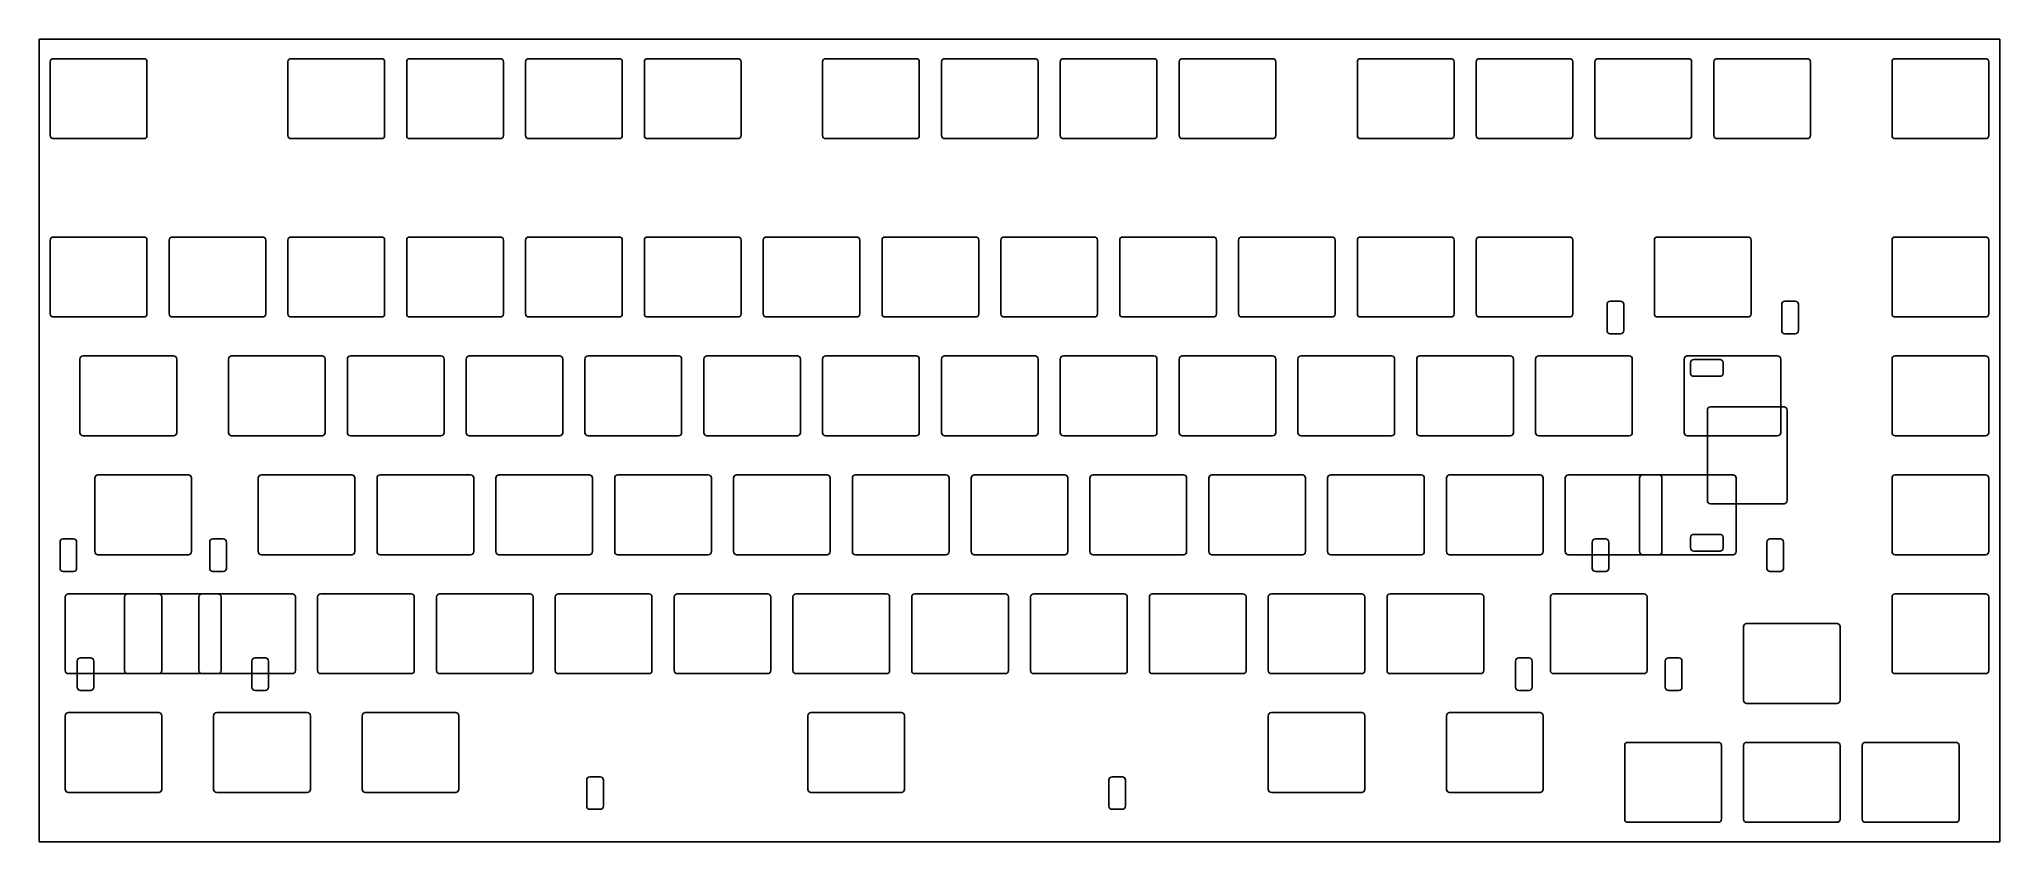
# Model space of a CAD drawing. Header units: millimetres. Extents: x 0 to 314, y -129 to 0.
import ezdxf

# ---------------------------------------------------------------- set-up
doc = ezdxf.new("R2010")
doc.units = ezdxf.units.MM

msp = doc.modelspace()

# ---------------------------------------------------------------- linework, layer by layer
for p, q in [((0, 0), (314.325, 0)), ((0, 0), (0, -128.5875)), ((314.325, 0), (314.325, -128.5875)), ((2.275, -3.125), (16.775, -3.125)), ((40.375, -3.125), (54.875, -3.125)), ((59.425, -3.125), (73.925, -3.125)), ((78.475, -3.125), (92.975, -3.125)), ((97.525, -3.125), (112.025, -3.125)), ((126.1, -3.125), (140.6, -3.125)), ((145.15, -3.125), (159.65, -3.125)), ((164.2, -3.125), (178.7, -3.125)), ((183.25, -3.125), (197.75, -3.125)), ((211.825, -3.125), (226.325, -3.125)), ((230.875, -3.125), (245.375, -3.125)), ((249.925, -3.125), (264.425, -3.125)), ((268.975, -3.125), (283.475, -3.125)), ((297.55, -3.125), (312.05, -3.125)), ((1.775, -3.625), (1.775, -15.425)), ((17.275, -3.625), (17.275, -15.425)), ((39.875, -3.625), (39.875, -15.425)), ((55.375, -3.625), (55.375, -15.425)), ((58.925, -3.625), (58.925, -15.425)), ((74.425, -3.625), (74.425, -15.425)), ((77.975, -3.625), (77.975, -15.425)), ((93.475, -3.625), (93.475, -15.425)), ((97.025, -3.625), (97.025, -15.425)), ((112.525, -3.625), (112.525, -15.425)), ((125.6, -3.625), (125.6, -15.425)), ((141.1, -3.625), (141.1, -15.425)), ((144.65, -3.625), (144.65, -15.425)), ((160.15, -3.625), (160.15, -15.425)), ((163.7, -3.625), (163.7, -15.425)), ((179.2, -3.625), (179.2, -15.425)), ((182.75, -3.625), (182.75, -15.425)), ((198.25, -3.625), (198.25, -15.425)), ((211.325, -3.625), (211.325, -15.425)), ((226.825, -3.625), (226.825, -15.425)), ((230.375, -3.625), (230.375, -15.425)), ((245.875, -3.625), (245.875, -15.425)), ((249.425, -3.625), (249.425, -15.425)), ((264.925, -3.625), (264.925, -15.425)), ((268.475, -3.625), (268.475, -15.425)), ((283.975, -3.625), (283.975, -15.425)), ((297.05, -3.625), (297.05, -15.425)), ((312.55, -3.625), (312.55, -15.425)), ((2.275, -15.925), (16.775, -15.925)), ((40.375, -15.925), (54.875, -15.925)), ((59.425, -15.925), (73.925, -15.925)), ((78.475, -15.925), (92.975, -15.925)), ((97.525, -15.925), (112.025, -15.925)), ((126.1, -15.925), (140.6, -15.925)), ((145.15, -15.925), (159.65, -15.925)), ((164.2, -15.925), (178.7, -15.925)), ((183.25, -15.925), (197.75, -15.925)), ((211.825, -15.925), (226.325, -15.925)), ((230.875, -15.925), (245.375, -15.925)), ((249.925, -15.925), (264.425, -15.925)), ((268.975, -15.925), (283.475, -15.925)), ((297.55, -15.925), (312.05, -15.925)), ((1.775, -32.2), (1.775, -44)), ((2.275, -31.7), (16.775, -31.7)), ((17.275, -32.2), (17.275, -44)), ((20.825, -32.2), (20.825, -44)), ((21.325, -31.7), (35.825, -31.7)), ((36.325, -32.2), (36.325, -44)), ((39.875, -32.2), (39.875, -44)), ((40.375, -31.7), (54.875, -31.7)), ((55.375, -32.2), (55.375, -44)), ((58.925, -32.2), (58.925, -44)), ((59.425, -31.7), (73.925, -31.7)), ((74.425, -32.2), (74.425, -44)), ((77.975, -32.2), (77.975, -44)), ((78.475, -31.7), (92.975, -31.7)), ((93.475, -32.2), (93.475, -44)), ((97.025, -32.2), (97.025, -44)), ((97.525, -31.7), (112.025, -31.7)), ((112.525, -32.2), (112.525, -44)), ((116.075, -32.2), (116.075, -44)), ((116.575, -31.7), (131.075, -31.7)), ((131.575, -32.2), (131.575, -44)), ((135.125, -32.2), (135.125, -44)), ((135.625, -31.7), (150.125, -31.7)), ((150.625, -32.2), (150.625, -44)), ((154.175, -32.2), (154.175, -44)), ((154.675, -31.7), (169.175, -31.7)), ((169.675, -32.2), (169.675, -44)), ((173.225, -32.2), (173.225, -44)), ((173.725, -31.7), (188.225, -31.7)), ((188.725, -32.2), (188.725, -44)), ((192.275, -32.2), (192.275, -44)), ((192.775, -31.7), (207.275, -31.7)), ((207.775, -32.2), (207.775, -44)), ((211.325, -32.2), (211.325, -44)), ((211.825, -31.7), (226.325, -31.7)), ((226.825, -32.2), (226.825, -44)), ((230.375, -32.2), (230.375, -44)), ((230.875, -31.7), (245.375, -31.7)), ((245.875, -32.2), (245.875, -44)), ((258.95, -32.2), (258.95, -44)), ((259.45, -31.7), (273.95, -31.7)), ((274.45, -32.2), (274.45, -44)), ((297.05, -32.2), (297.05, -44)), ((297.55, -31.7), (312.05, -31.7)), ((312.55, -32.2), (312.55, -44)), ((251.365, -42.475), (251.365, -46.685)), ((251.865, -41.975), (253.535, -41.975)), ((254.035, -42.475), (254.035, -46.685)), ((279.365, -42.475), (279.365, -46.685)), ((279.865, -41.975), (281.535, -41.975)), ((282.035, -42.475), (282.035, -46.685)), ((2.275, -44.5), (16.775, -44.5)), ((21.325, -44.5), (35.825, -44.5)), ((40.375, -44.5), (54.875, -44.5)), ((59.425, -44.5), (73.925, -44.5)), ((78.475, -44.5), (92.975, -44.5)), ((97.525, -44.5), (112.025, -44.5)), ((116.575, -44.5), (131.075, -44.5)), ((135.625, -44.5), (150.125, -44.5)), ((154.675, -44.5), (169.175, -44.5)), ((173.725, -44.5), (188.225, -44.5)), ((192.775, -44.5), (207.275, -44.5)), ((211.825, -44.5), (226.325, -44.5)), ((230.875, -44.5), (245.375, -44.5)), ((259.45, -44.5), (273.95, -44.5)), ((297.55, -44.5), (312.05, -44.5)), ((251.865, -47.185), (253.535, -47.185)), ((279.865, -47.185), (281.535, -47.185)), ((6.5375, -51.25), (6.5375, -63.05)), ((7.0375, -50.75), (21.5375, -50.75)), ((22.0375, -51.25), (22.0375, -63.05)), ((30.35, -51.25), (30.35, -63.05)), ((30.85, -50.75), (45.35, -50.75)), ((45.85, -51.25), (45.85, -63.05)), ((49.4, -51.25), (49.4, -63.05)), ((49.9, -50.75), (64.4, -50.75)), ((64.9, -51.25), (64.9, -63.05)), ((68.45, -51.25), (68.45, -63.05)), ((68.95, -50.75), (83.45, -50.75)), ((83.95, -51.25), (83.95, -63.05)), ((87.5, -51.25), (87.5, -63.05)), ((88, -50.75), (102.5, -50.75)), ((103, -51.25), (103, -63.05)), ((106.55, -51.25), (106.55, -63.05)), ((107.05, -50.75), (121.55, -50.75)), ((122.05, -51.25), (122.05, -63.05)), ((125.6, -51.25), (125.6, -63.05)), ((126.1, -50.75), (140.6, -50.75)), ((141.1, -51.25), (141.1, -63.05)), ((144.65, -51.25), (144.65, -63.05)), ((145.15, -50.75), (159.65, -50.75)), ((160.15, -51.25), (160.15, -63.05)), ((163.7, -51.25), (163.7, -63.05)), ((164.2, -50.75), (178.7, -50.75)), ((179.2, -51.25), (179.2, -63.05)), ((182.75, -51.25), (182.75, -63.05)), ((183.25, -50.75), (197.75, -50.75)), ((198.25, -51.25), (198.25, -63.05)), ((201.8, -51.25), (201.8, -63.05)), ((202.3, -50.75), (216.8, -50.75)), ((217.3, -51.25), (217.3, -63.05)), ((220.85, -51.25), (220.85, -63.05)), ((221.35, -50.75), (235.85, -50.75)), ((236.35, -51.25), (236.35, -63.05)), ((239.9, -51.25), (239.9, -63.05)), ((240.4, -50.75), (254.9, -50.75)), ((255.4, -51.25), (255.4, -63.05)), ((263.7125, -51.25), (263.7125, -63.05)), ((264.2125, -50.75), (278.7125, -50.75)), ((264.75875, -51.84), (264.75875, -53.51)), ((269.46875, -51.34), (265.25875, -51.34)), ((269.96875, -51.84), (269.96875, -53.51)), ((279.2125, -51.25), (279.2125, -63.05)), ((297.05, -51.25), (297.05, -63.05)), ((297.55, -50.75), (312.05, -50.75)), ((312.55, -51.25), (312.55, -63.05)), ((269.46875, -54.01), (265.25875, -54.01)), ((267.44375, -59.425), (267.44375, -73.925)), ((279.74375, -58.925), (267.94375, -58.925)), ((280.24375, -59.425), (280.24375, -73.925)), ((7.0375, -63.55), (21.5375, -63.55)), ((30.85, -63.55), (45.35, -63.55)), ((49.9, -63.55), (64.4, -63.55)), ((68.95, -63.55), (83.45, -63.55)), ((88, -63.55), (102.5, -63.55)), ((107.05, -63.55), (121.55, -63.55)), ((126.1, -63.55), (140.6, -63.55)), ((145.15, -63.55), (159.65, -63.55)), ((164.2, -63.55), (178.7, -63.55)), ((183.25, -63.55), (197.75, -63.55)), ((202.3, -63.55), (216.8, -63.55)), ((221.35, -63.55), (235.85, -63.55)), ((240.4, -63.55), (254.9, -63.55)), ((264.2125, -63.55), (278.7125, -63.55)), ((297.55, -63.55), (312.05, -63.55)), ((8.91875, -70.3), (8.91875, -82.1)), ((9.41875, -69.8), (23.91875, -69.8)), ((24.41875, -70.3), (24.41875, -82.1)), ((35.1125, -70.3), (35.1125, -82.1)), ((35.6125, -69.8), (50.1125, -69.8)), ((50.6125, -70.3), (50.6125, -82.1)), ((54.1625, -70.3), (54.1625, -82.1)), ((54.6625, -69.8), (69.1625, -69.8)), ((69.6625, -70.3), (69.6625, -82.1)), ((73.2125, -70.3), (73.2125, -82.1)), ((73.7125, -69.8), (88.2125, -69.8)), ((88.7125, -70.3), (88.7125, -82.1)), ((92.2625, -70.3), (92.2625, -82.1)), ((92.7625, -69.8), (107.2625, -69.8)), ((107.7625, -70.3), (107.7625, -82.1)), ((111.3125, -70.3), (111.3125, -82.1)), ((111.8125, -69.8), (126.3125, -69.8)), ((126.8125, -70.3), (126.8125, -82.1)), ((130.3625, -70.3), (130.3625, -82.1)), ((130.8625, -69.8), (145.3625, -69.8)), ((145.8625, -70.3), (145.8625, -82.1)), ((149.4125, -70.3), (149.4125, -82.1)), ((149.9125, -69.8), (164.4125, -69.8)), ((164.9125, -70.3), (164.9125, -82.1)), ((168.4625, -70.3), (168.4625, -82.1)), ((168.9625, -69.8), (183.4625, -69.8)), ((183.9625, -70.3), (183.9625, -82.1)), ((187.5125, -70.3), (187.5125, -82.1)), ((188.0125, -69.8), (202.5125, -69.8)), ((203.0125, -70.3), (203.0125, -82.1)), ((206.5625, -70.3), (206.5625, -82.1)), ((207.0625, -69.8), (221.5625, -69.8)), ((222.0625, -70.3), (222.0625, -82.1)), ((225.6125, -70.3), (225.6125, -82.1)), ((226.1125, -69.8), (240.6125, -69.8)), ((241.1125, -70.3), (241.1125, -82.1)), ((244.6625, -70.3), (244.6625, -82.1)), ((245.1625, -69.8), (259.6625, -69.8)), ((256.56875, -70.3), (256.56875, -82.1)), ((257.06875, -69.8), (271.56875, -69.8)), ((260.1625, -70.3), (260.1625, -82.1)), ((272.06875, -70.3), (272.06875, -82.1)), ((297.05, -70.3), (297.05, -82.1)), ((297.55, -69.8), (312.05, -69.8)), ((312.55, -70.3), (312.55, -82.1)), ((279.74375, -74.425), (267.94375, -74.425)), ((3.33375, -80.575), (3.33375, -84.785)), ((3.83375, -80.075), (5.50375, -80.075)), ((6.00375, -80.575), (6.00375, -84.785)), ((27.33375, -80.575), (27.33375, -84.785)), ((27.83375, -80.075), (29.50375, -80.075)), ((30.00375, -80.575), (30.00375, -84.785)), ((248.98375, -80.575), (248.98375, -84.785)), ((249.48375, -80.075), (251.15375, -80.075)), ((251.65375, -80.575), (251.65375, -84.785)), ((264.75875, -79.84), (264.75875, -81.51)), ((269.46875, -79.34), (265.25875, -79.34)), ((269.96875, -79.84), (269.96875, -81.51)), ((276.98375, -80.575), (276.98375, -84.785)), ((277.48375, -80.075), (279.15375, -80.075)), ((279.65375, -80.575), (279.65375, -84.785)), ((9.41875, -82.6), (23.91875, -82.6)), ((35.6125, -82.6), (50.1125, -82.6)), ((54.6625, -82.6), (69.1625, -82.6)), ((73.7125, -82.6), (88.2125, -82.6)), ((92.7625, -82.6), (107.2625, -82.6)), ((111.8125, -82.6), (126.3125, -82.6)), ((130.8625, -82.6), (145.3625, -82.6)), ((149.9125, -82.6), (164.4125, -82.6)), ((168.9625, -82.6), (183.4625, -82.6)), ((188.0125, -82.6), (202.5125, -82.6)), ((207.0625, -82.6), (221.5625, -82.6)), ((226.1125, -82.6), (240.6125, -82.6)), ((245.1625, -82.6), (259.6625, -82.6)), ((257.06875, -82.6), (271.56875, -82.6)), ((269.46875, -82.01), (265.25875, -82.01)), ((297.55, -82.6), (312.05, -82.6)), ((3.83375, -85.285), (5.50375, -85.285)), ((27.83375, -85.285), (29.50375, -85.285)), ((249.48375, -85.285), (251.15375, -85.285)), ((277.48375, -85.285), (279.15375, -85.285)), ((4.15625, -89.35), (4.15625, -101.15)), ((4.65625, -88.85), (19.15625, -88.85)), ((13.68125, -89.35), (13.68125, -101.15)), ((14.18125, -88.85), (28.68125, -88.85)), ((19.65625, -89.35), (19.65625, -101.15)), ((25.5875, -89.35), (25.5875, -101.15)), ((26.0875, -88.85), (40.5875, -88.85)), ((29.18125, -89.35), (29.18125, -101.15)), ((41.0875, -89.35), (41.0875, -101.15)), ((44.6375, -89.35), (44.6375, -101.15)), ((45.1375, -88.85), (59.6375, -88.85)), ((60.1375, -89.35), (60.1375, -101.15)), ((63.6875, -89.35), (63.6875, -101.15)), ((64.1875, -88.85), (78.6875, -88.85)), ((79.1875, -89.35), (79.1875, -101.15)), ((82.7375, -89.35), (82.7375, -101.15)), ((83.2375, -88.85), (97.7375, -88.85)), ((98.2375, -89.35), (98.2375, -101.15)), ((101.7875, -89.35), (101.7875, -101.15)), ((102.2875, -88.85), (116.7875, -88.85)), ((117.2875, -89.35), (117.2875, -101.15)), ((120.8375, -89.35), (120.8375, -101.15)), ((121.3375, -88.85), (135.8375, -88.85)), ((136.3375, -89.35), (136.3375, -101.15)), ((139.8875, -89.35), (139.8875, -101.15)), ((140.3875, -88.85), (154.8875, -88.85)), ((155.3875, -89.35), (155.3875, -101.15)), ((158.9375, -89.35), (158.9375, -101.15)), ((159.4375, -88.85), (173.9375, -88.85)), ((174.4375, -89.35), (174.4375, -101.15)), ((177.9875, -89.35), (177.9875, -101.15)), ((178.4875, -88.85), (192.9875, -88.85)), ((193.4875, -89.35), (193.4875, -101.15)), ((197.0375, -89.35), (197.0375, -101.15)), ((197.5375, -88.85), (212.0375, -88.85)), ((212.5375, -89.35), (212.5375, -101.15)), ((216.0875, -89.35), (216.0875, -101.15)), ((216.5875, -88.85), (231.0875, -88.85)), ((231.5875, -89.35), (231.5875, -101.15)), ((242.28125, -89.35), (242.28125, -101.15)), ((242.78125, -88.85), (257.28125, -88.85)), ((257.78125, -89.35), (257.78125, -101.15)), ((297.05, -89.35), (297.05, -101.15)), ((297.55, -88.85), (312.05, -88.85)), ((312.55, -89.35), (312.55, -101.15)), ((273.2375, -94.1125), (273.2375, -105.9125)), ((273.7375, -93.6125), (288.2375, -93.6125)), ((288.7375, -94.1125), (288.7375, -105.9125)), ((6.09625, -99.625), (6.09625, -103.835)), ((6.59625, -99.125), (8.26625, -99.125)), ((8.76625, -99.625), (8.76625, -103.835)), ((34.09625, -99.625), (34.09625, -103.835)), ((34.59625, -99.125), (36.26625, -99.125)), ((36.76625, -99.625), (36.76625, -103.835)), ((236.69625, -99.625), (236.69625, -103.835)), ((237.19625, -99.125), (238.86625, -99.125)), ((239.36625, -99.625), (239.36625, -103.835)), ((260.69625, -99.625), (260.69625, -103.835)), ((261.19625, -99.125), (262.86625, -99.125)), ((263.36625, -99.625), (263.36625, -103.835)), ((4.65625, -101.65), (19.15625, -101.65)), ((14.18125, -101.65), (28.68125, -101.65)), ((26.0875, -101.65), (40.5875, -101.65)), ((45.1375, -101.65), (59.6375, -101.65)), ((64.1875, -101.65), (78.6875, -101.65)), ((83.2375, -101.65), (97.7375, -101.65)), ((102.2875, -101.65), (116.7875, -101.65)), ((121.3375, -101.65), (135.8375, -101.65)), ((140.3875, -101.65), (154.8875, -101.65)), ((159.4375, -101.65), (173.9375, -101.65)), ((178.4875, -101.65), (192.9875, -101.65)), ((197.5375, -101.65), (212.0375, -101.65)), ((216.5875, -101.65), (231.0875, -101.65)), ((242.78125, -101.65), (257.28125, -101.65)), ((297.55, -101.65), (312.05, -101.65)), ((6.59625, -104.335), (8.26625, -104.335)), ((34.59625, -104.335), (36.26625, -104.335)), ((237.19625, -104.335), (238.86625, -104.335)), ((261.19625, -104.335), (262.86625, -104.335)), ((273.7375, -106.4125), (288.2375, -106.4125)), ((4.15625, -108.4), (4.15625, -120.2)), ((4.65625, -107.9), (19.15625, -107.9)), ((19.65625, -108.4), (19.65625, -120.2)), ((27.96875, -108.4), (27.96875, -120.2)), ((28.46875, -107.9), (42.96875, -107.9)), ((43.46875, -108.4), (43.46875, -120.2)), ((51.78125, -108.4), (51.78125, -120.2)), ((52.28125, -107.9), (66.78125, -107.9)), ((67.28125, -108.4), (67.28125, -120.2)), ((123.21875, -108.4), (123.21875, -120.2)), ((123.71875, -107.9), (138.21875, -107.9)), ((138.71875, -108.4), (138.71875, -120.2)), ((197.0375, -108.4), (197.0375, -120.2)), ((197.5375, -107.9), (212.0375, -107.9)), ((212.5375, -108.4), (212.5375, -120.2)), ((225.6125, -108.4), (225.6125, -120.2)), ((226.1125, -107.9), (240.6125, -107.9)), ((241.1125, -108.4), (241.1125, -120.2)), ((254.6875, -112.6625), (269.1875, -112.6625)), ((273.7375, -112.6625), (288.2375, -112.6625)), ((292.7875, -112.6625), (307.2875, -112.6625)), ((254.1875, -113.1625), (254.1875, -124.9625)), ((269.6875, -113.1625), (269.6875, -124.9625)), ((273.2375, -113.1625), (273.2375, -124.9625)), ((288.7375, -113.1625), (288.7375, -124.9625)), ((292.2875, -113.1625), (292.2875, -124.9625)), ((307.7875, -113.1625), (307.7875, -124.9625)), ((87.77375, -118.675), (87.77375, -122.885)), ((88.27375, -118.175), (89.94375, -118.175)), ((90.44375, -118.675), (90.44375, -122.885)), ((171.49375, -118.675), (171.49375, -122.885)), ((171.99375, -118.175), (173.66375, -118.175)), ((174.16375, -118.675), (174.16375, -122.885)), ((4.65625, -120.7), (19.15625, -120.7)), ((28.46875, -120.7), (42.96875, -120.7)), ((52.28125, -120.7), (66.78125, -120.7)), ((123.71875, -120.7), (138.21875, -120.7)), ((197.5375, -120.7), (212.0375, -120.7)), ((226.1125, -120.7), (240.6125, -120.7)), ((88.27375, -123.385), (89.94375, -123.385)), ((171.99375, -123.385), (173.66375, -123.385)), ((254.6875, -125.4625), (269.1875, -125.4625)), ((273.7375, -125.4625), (288.2375, -125.4625)), ((292.7875, -125.4625), (307.2875, -125.4625)), ((0, -128.5875), (314.325, -128.5875))]:
    msp.add_line(p, q)
for centre, start, end in [((2.275, -3.625), 90, 180), ((16.775, -3.625), 0, 90), ((40.375, -3.625), 90, 180), ((54.875, -3.625), 0, 90), ((59.425, -3.625), 90, 180), ((73.925, -3.625), 0, 90), ((78.475, -3.625), 90, 180), ((92.975, -3.625), 0, 90), ((97.525, -3.625), 90, 180), ((112.025, -3.625), 0, 90), ((126.1, -3.625), 90, 180), ((140.6, -3.625), 0, 90), ((145.15, -3.625), 90, 180), ((159.65, -3.625), 0, 90), ((164.2, -3.625), 90, 180), ((178.7, -3.625), 0, 90), ((183.25, -3.625), 90, 180), ((197.75, -3.625), 0, 90), ((211.825, -3.625), 90, 180), ((226.325, -3.625), 0, 90), ((230.875, -3.625), 90, 180), ((245.375, -3.625), 0, 90), ((249.925, -3.625), 90, 180), ((264.425, -3.625), 0, 90), ((268.975, -3.625), 90, 180), ((283.475, -3.625), 0, 90), ((297.55, -3.625), 90, 180), ((312.05, -3.625), 0, 90), ((2.275, -15.425), 180, 270), ((16.775, -15.425), 270, 360), ((40.375, -15.425), 180, 270), ((54.875, -15.425), 270, 360), ((59.425, -15.425), 180, 270), ((73.925, -15.425), 270, 360), ((78.475, -15.425), 180, 270), ((92.975, -15.425), 270, 360), ((97.525, -15.425), 180, 270), ((112.025, -15.425), 270, 360), ((126.1, -15.425), 180, 270), ((140.6, -15.425), 270, 360), ((145.15, -15.425), 180, 270), ((159.65, -15.425), 270, 360), ((164.2, -15.425), 180, 270), ((178.7, -15.425), 270, 360), ((183.25, -15.425), 180, 270), ((197.75, -15.425), 270, 360), ((211.825, -15.425), 180, 270), ((226.325, -15.425), 270, 360), ((230.875, -15.425), 180, 270), ((245.375, -15.425), 270, 360), ((249.925, -15.425), 180, 270), ((264.425, -15.425), 270, 360), ((268.975, -15.425), 180, 270), ((283.475, -15.425), 270, 360), ((297.55, -15.425), 180, 270), ((312.05, -15.425), 270, 360), ((2.275, -32.2), 90, 180), ((16.775, -32.2), 0, 90), ((21.325, -32.2), 90, 180), ((35.825, -32.2), 0, 90), ((40.375, -32.2), 90, 180), ((54.875, -32.2), 0, 90), ((59.425, -32.2), 90, 180), ((73.925, -32.2), 0, 90), ((78.475, -32.2), 90, 180), ((92.975, -32.2), 0, 90), ((97.525, -32.2), 90, 180), ((112.025, -32.2), 0, 90), ((116.575, -32.2), 90, 180), ((131.075, -32.2), 0, 90), ((135.625, -32.2), 90, 180), ((150.125, -32.2), 0, 90), ((154.675, -32.2), 90, 180), ((169.175, -32.2), 0, 90), ((173.725, -32.2), 90, 180), ((188.225, -32.2), 0, 90), ((192.775, -32.2), 90, 180), ((207.275, -32.2), 0, 90), ((211.825, -32.2), 90, 180), ((226.325, -32.2), 0, 90), ((230.875, -32.2), 90, 180), ((245.375, -32.2), 0, 90), ((259.45, -32.2), 90, 180), ((273.95, -32.2), 0, 90), ((297.55, -32.2), 90, 180), ((312.05, -32.2), 0, 90), ((2.275, -44), 180, 270), ((16.775, -44), 270, 360), ((21.325, -44), 180, 270), ((35.825, -44), 270, 360), ((40.375, -44), 180, 270), ((54.875, -44), 270, 360), ((59.425, -44), 180, 270), ((73.925, -44), 270, 360), ((78.475, -44), 180, 270), ((92.975, -44), 270, 360), ((97.525, -44), 180, 270), ((112.025, -44), 270, 360), ((116.575, -44), 180, 270), ((131.075, -44), 270, 360), ((135.625, -44), 180, 270), ((150.125, -44), 270, 360), ((154.675, -44), 180, 270), ((169.175, -44), 270, 360), ((173.725, -44), 180, 270), ((188.225, -44), 270, 360), ((192.775, -44), 180, 270), ((207.275, -44), 270, 360), ((211.825, -44), 180, 270), ((226.325, -44), 270, 360), ((230.875, -44), 180, 270), ((245.375, -44), 270, 360), ((251.865, -42.475), 90, 180), ((253.535, -42.475), 0, 90), ((259.45, -44), 180, 270), ((273.95, -44), 270, 360), ((279.865, -42.475), 90, 180), ((281.535, -42.475), 0, 90), ((297.55, -44), 180, 270), ((312.05, -44), 270, 360), ((251.865, -46.685), 180, 270), ((253.535, -46.685), 270, 360), ((279.865, -46.685), 180, 270), ((281.535, -46.685), 270, 360), ((7.0375, -51.25), 90, 180), ((21.5375, -51.25), 0, 90), ((30.85, -51.25), 90, 180), ((45.35, -51.25), 0, 90), ((49.9, -51.25), 90, 180), ((64.4, -51.25), 0, 90), ((68.95, -51.25), 90, 180), ((83.45, -51.25), 0, 90), ((88, -51.25), 90, 180), ((102.5, -51.25), 0, 90), ((107.05, -51.25), 90, 180), ((121.55, -51.25), 0, 90), ((126.1, -51.25), 90, 180), ((140.6, -51.25), 0, 90), ((145.15, -51.25), 90, 180), ((159.65, -51.25), 0, 90), ((164.2, -51.25), 90, 180), ((178.7, -51.25), 0, 90), ((183.25, -51.25), 90, 180), ((197.75, -51.25), 0, 90), ((202.3, -51.25), 90, 180), ((216.8, -51.25), 0, 90), ((221.35, -51.25), 90, 180), ((235.85, -51.25), 0, 90), ((240.4, -51.25), 90, 180), ((254.9, -51.25), 0, 90), ((264.2125, -51.25), 90, 180), ((265.25875, -51.84), 90, 180), ((269.46875, -51.84), 0, 90), ((278.7125, -51.25), 0, 90), ((297.55, -51.25), 90, 180), ((312.05, -51.25), 0, 90), ((265.25875, -53.51), 180, 270), ((269.46875, -53.51), -90, 0), ((267.94375, -59.425), 90, 180), ((279.74375, -59.425), 0, 90), ((7.0375, -63.05), 180, 270), ((21.5375, -63.05), 270, 360), ((30.85, -63.05), 180, 270), ((45.35, -63.05), 270, 360), ((49.9, -63.05), 180, 270), ((64.4, -63.05), 270, 360), ((68.95, -63.05), 180, 270), ((83.45, -63.05), 270, 360), ((88, -63.05), 180, 270), ((102.5, -63.05), 270, 360), ((107.05, -63.05), 180, 270), ((121.55, -63.05), 270, 360), ((126.1, -63.05), 180, 270), ((140.6, -63.05), 270, 360), ((145.15, -63.05), 180, 270), ((159.65, -63.05), 270, 360), ((164.2, -63.05), 180, 270), ((178.7, -63.05), 270, 360), ((183.25, -63.05), 180, 270), ((197.75, -63.05), 270, 360), ((202.3, -63.05), 180, 270), ((216.8, -63.05), 270, 360), ((221.35, -63.05), 180, 270), ((235.85, -63.05), 270, 360), ((240.4, -63.05), 180, 270), ((254.9, -63.05), 270, 360), ((264.2125, -63.05), 180, 270), ((278.7125, -63.05), 270, 360), ((297.55, -63.05), 180, 270), ((312.05, -63.05), 270, 360), ((9.41875, -70.3), 90, 180), ((23.91875, -70.3), 0, 90), ((35.6125, -70.3), 90, 180), ((50.1125, -70.3), 0, 90), ((54.6625, -70.3), 90, 180), ((69.1625, -70.3), 0, 90), ((73.7125, -70.3), 90, 180), ((88.2125, -70.3), 0, 90), ((92.7625, -70.3), 90, 180), ((107.2625, -70.3), 0, 90), ((111.8125, -70.3), 90, 180), ((126.3125, -70.3), 0, 90), ((130.8625, -70.3), 90, 180), ((145.3625, -70.3), 0, 90), ((149.9125, -70.3), 90, 180), ((164.4125, -70.3), 0, 90), ((168.9625, -70.3), 90, 180), ((183.4625, -70.3), 0, 90), ((188.0125, -70.3), 90, 180), ((202.5125, -70.3), 0, 90), ((207.0625, -70.3), 90, 180), ((221.5625, -70.3), 0, 90), ((226.1125, -70.3), 90, 180), ((240.6125, -70.3), 0, 90), ((245.1625, -70.3), 90, 180), ((257.06875, -70.3), 90, 180), ((259.6625, -70.3), 0, 90), ((271.56875, -70.3), 0, 90), ((297.55, -70.3), 90, 180), ((312.05, -70.3), 0, 90), ((267.94375, -73.925), 180, 270), ((279.74375, -73.925), -90, 0), ((3.83375, -80.575), 90, 180), ((5.50375, -80.575), 0, 90), ((27.83375, -80.575), 90, 180), ((29.50375, -80.575), 0, 90), ((249.48375, -80.575), 90, 180), ((251.15375, -80.575), 0, 90), ((265.25875, -79.84), 90, 180), ((265.25875, -81.51), 180, 270), ((269.46875, -79.84), 0, 90), ((269.46875, -81.51), -90, 0), ((277.48375, -80.575), 90, 180), ((279.15375, -80.575), 0, 90), ((3.83375, -84.785), 180, 270), ((5.50375, -84.785), 270, 360), ((9.41875, -82.1), 180, 270), ((23.91875, -82.1), 270, 360), ((27.83375, -84.785), 180, 270), ((29.50375, -84.785), 270, 360), ((35.6125, -82.1), 180, 270), ((50.1125, -82.1), 270, 360), ((54.6625, -82.1), 180, 270), ((69.1625, -82.1), 270, 360), ((73.7125, -82.1), 180, 270), ((88.2125, -82.1), 270, 360), ((92.7625, -82.1), 180, 270), ((107.2625, -82.1), 270, 360), ((111.8125, -82.1), 180, 270), ((126.3125, -82.1), 270, 360), ((130.8625, -82.1), 180, 270), ((145.3625, -82.1), 270, 360), ((149.9125, -82.1), 180, 270), ((164.4125, -82.1), 270, 360), ((168.9625, -82.1), 180, 270), ((183.4625, -82.1), 270, 360), ((188.0125, -82.1), 180, 270), ((202.5125, -82.1), 270, 360), ((207.0625, -82.1), 180, 270), ((221.5625, -82.1), 270, 360), ((226.1125, -82.1), 180, 270), ((240.6125, -82.1), 270, 360), ((245.1625, -82.1), 180, 270), ((249.48375, -84.785), 180, 270), ((251.15375, -84.785), 270, 360), ((257.06875, -82.1), 180, 270), ((259.6625, -82.1), 270, 360), ((271.56875, -82.1), 270, 360), ((277.48375, -84.785), 180, 270), ((279.15375, -84.785), 270, 360), ((297.55, -82.1), 180, 270), ((312.05, -82.1), 270, 360), ((4.65625, -89.35), 90, 180), ((14.18125, -89.35), 90, 180), ((19.15625, -89.35), 0, 90), ((26.0875, -89.35), 90, 180), ((28.68125, -89.35), 0, 90), ((40.5875, -89.35), 0, 90), ((45.1375, -89.35), 90, 180), ((59.6375, -89.35), 0, 90), ((64.1875, -89.35), 90, 180), ((78.6875, -89.35), 0, 90), ((83.2375, -89.35), 90, 180), ((97.7375, -89.35), 0, 90), ((102.2875, -89.35), 90, 180), ((116.7875, -89.35), 0, 90), ((121.3375, -89.35), 90, 180), ((135.8375, -89.35), 0, 90), ((140.3875, -89.35), 90, 180), ((154.8875, -89.35), 0, 90), ((159.4375, -89.35), 90, 180), ((173.9375, -89.35), 0, 90), ((178.4875, -89.35), 90, 180), ((192.9875, -89.35), 0, 90), ((197.5375, -89.35), 90, 180), ((212.0375, -89.35), 0, 90), ((216.5875, -89.35), 90, 180), ((231.0875, -89.35), 0, 90), ((242.78125, -89.35), 90, 180), ((257.28125, -89.35), 0, 90), ((297.55, -89.35), 90, 180), ((312.05, -89.35), 0, 90), ((273.7375, -94.1125), 90, 180), ((288.2375, -94.1125), 0, 90), ((6.59625, -99.625), 90, 180), ((8.26625, -99.625), 0, 90), ((34.59625, -99.625), 90, 180), ((36.26625, -99.625), 0, 90), ((237.19625, -99.625), 90, 180), ((238.86625, -99.625), 0, 90), ((261.19625, -99.625), 90, 180), ((262.86625, -99.625), 0, 90), ((4.65625, -101.15), 180, 270), ((14.18125, -101.15), 180, 270), ((19.15625, -101.15), 270, 360), ((26.0875, -101.15), 180, 270), ((28.68125, -101.15), 270, 360), ((40.5875, -101.15), 270, 360), ((45.1375, -101.15), 180, 270), ((59.6375, -101.15), 270, 360), ((64.1875, -101.15), 180, 270), ((78.6875, -101.15), 270, 360), ((83.2375, -101.15), 180, 270), ((97.7375, -101.15), 270, 360), ((102.2875, -101.15), 180, 270), ((116.7875, -101.15), 270, 360), ((121.3375, -101.15), 180, 270), ((135.8375, -101.15), 270, 360), ((140.3875, -101.15), 180, 270), ((154.8875, -101.15), 270, 360), ((159.4375, -101.15), 180, 270), ((173.9375, -101.15), 270, 360), ((178.4875, -101.15), 180, 270), ((192.9875, -101.15), 270, 360), ((197.5375, -101.15), 180, 270), ((212.0375, -101.15), 270, 360), ((216.5875, -101.15), 180, 270), ((231.0875, -101.15), 270, 360), ((242.78125, -101.15), 180, 270), ((257.28125, -101.15), 270, 360), ((297.55, -101.15), 180, 270), ((312.05, -101.15), 270, 360), ((6.59625, -103.835), 180, 270), ((8.26625, -103.835), 270, 360), ((34.59625, -103.835), 180, 270), ((36.26625, -103.835), 270, 360), ((237.19625, -103.835), 180, 270), ((238.86625, -103.835), 270, 360), ((261.19625, -103.835), 180, 270), ((262.86625, -103.835), 270, 360), ((273.7375, -105.9125), 180, 270), ((288.2375, -105.9125), 270, 360), ((4.65625, -108.4), 90, 180), ((19.15625, -108.4), 0, 90), ((28.46875, -108.4), 90, 180), ((42.96875, -108.4), 0, 90), ((52.28125, -108.4), 90, 180), ((66.78125, -108.4), 0, 90), ((123.71875, -108.4), 90, 180), ((138.21875, -108.4), 0, 90), ((197.5375, -108.4), 90, 180), ((212.0375, -108.4), 0, 90), ((226.1125, -108.4), 90, 180), ((240.6125, -108.4), 0, 90), ((254.6875, -113.1625), 90, 180), ((269.1875, -113.1625), 0, 90), ((273.7375, -113.1625), 90, 180), ((288.2375, -113.1625), 0, 90), ((292.7875, -113.1625), 90, 180), ((307.2875, -113.1625), 0, 90), ((88.27375, -118.675), 90, 180), ((89.94375, -118.675), 0, 90), ((171.99375, -118.675), 90, 180), ((173.66375, -118.675), 0, 90), ((4.65625, -120.2), 180, 270), ((19.15625, -120.2), 270, 360), ((28.46875, -120.2), 180, 270), ((42.96875, -120.2), 270, 360), ((52.28125, -120.2), 180, 270), ((66.78125, -120.2), 270, 360), ((123.71875, -120.2), 180, 270), ((138.21875, -120.2), 270, 360), ((197.5375, -120.2), 180, 270), ((212.0375, -120.2), 270, 360), ((226.1125, -120.2), 180, 270), ((240.6125, -120.2), 270, 360), ((88.27375, -122.885), 180, 270), ((89.94375, -122.885), 270, 360), ((171.99375, -122.885), 180, 270), ((173.66375, -122.885), 270, 360), ((254.6875, -124.9625), 180, 270), ((269.1875, -124.9625), 270, 360), ((273.7375, -124.9625), 180, 270), ((288.2375, -124.9625), 270, 360), ((292.7875, -124.9625), 180, 270), ((307.2875, -124.9625), 270, 360)]:
    msp.add_arc(centre, 0.5, start, end)

doc.saveas('drawing.dxf')
